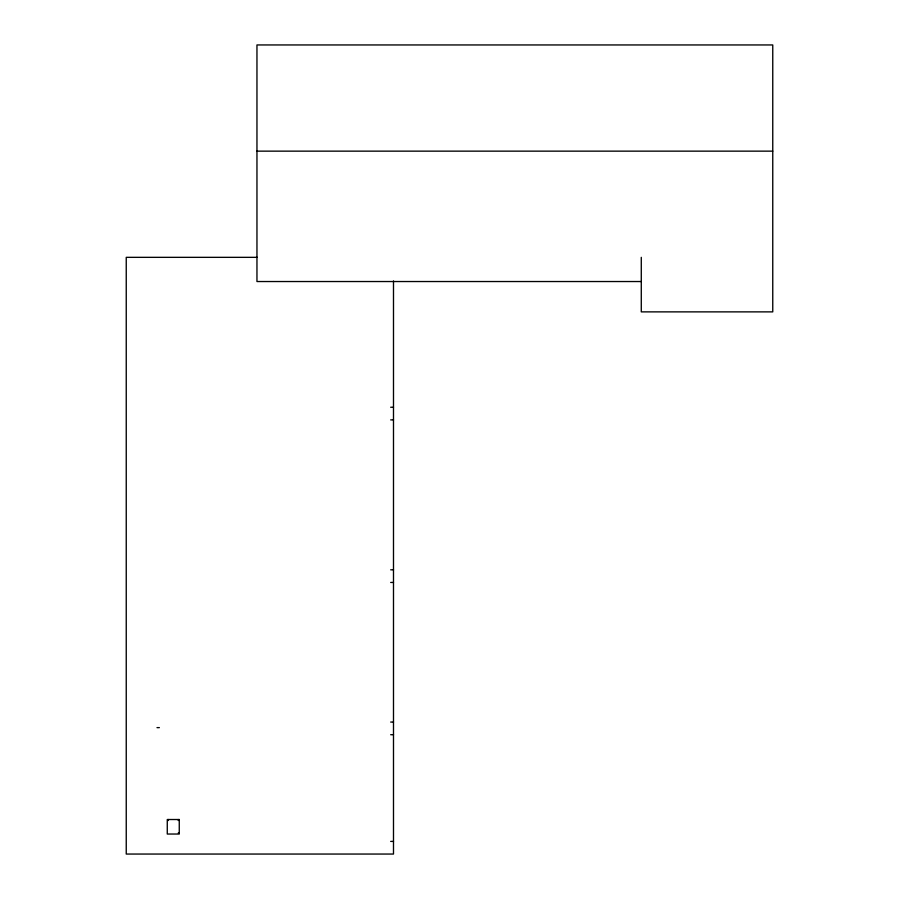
<?xml version="1.0" encoding="UTF-8"?>
<svg xmlns="http://www.w3.org/2000/svg" width="899" height="899" viewBox="0 0 899 899"><rect width="100%" height="100%" fill="white"/><g stroke="black" fill="none" stroke-linecap="round" stroke-linejoin="round"><path stroke-width="1.35" d="M256.957 151.144L772.758 151.144M257.238 257.339L126.242 257.339L126.242 854.05L393.492 854.05L393.492 280.926M641.279 281.533L256.957 281.533L256.957 44.95L772.758 44.95L772.758 311.874L641.279 311.874L641.279 257.339M390.683 407.247L393.492 407.247M390.683 419.889L393.492 419.889M390.683 569.809L393.492 569.809M390.683 582.451L393.492 582.451M390.683 722.066L393.492 722.066M156.999 727.628L159.359 727.628M390.683 734.708L393.492 734.708M178.249 833.025L179.261 833.025M390.683 841.408L393.492 841.408M178.249 819.517L178.249 820.529M168.282 819.517L168.282 820.529M179.261 819.517L167.27 819.517L167.27 834.036L179.261 834.036L179.261 819.517"/></g></svg>
